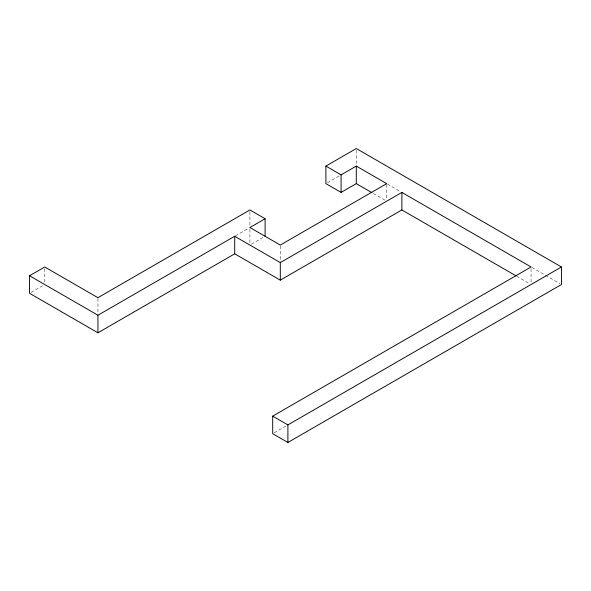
<?xml version="1.0" encoding="UTF-8"?>
<svg xmlns="http://www.w3.org/2000/svg" width="591" height="591" viewBox="0 0 591 591"><rect width="100%" height="100%" fill="white"/><g stroke="black" fill="none" stroke-linecap="round" stroke-linejoin="round"><path stroke-width="0.44" stroke-dasharray="2.96 2.22" d="M31.072 292.427L43.224 285.409M235.587 235.772L249.114 227.963M327.451 182.73L339.921 175.534M251.426 244.172L263.586 237.154M274.298 432.767L286.258 425.867M387.423 184.06L400.196 191.432M531.915 267.479L544.688 274.852M545.486 275.317L559.854 283.614M373.431 193.53L385.901 200.733M516.704 276.248L529.462 283.614M531.058 268.742L531.058 282.779M386.684 184.51L386.684 199.426M356.292 150.291L356.292 165.207M280.304 245.93L280.304 261.717M249.912 211.711L249.912 225.747M249.912 229.256L249.912 244.172M97.936 298.573L97.936 314.368M44.746 268.742L44.746 282.779"/><path stroke-width="0.89" d="M515.906 275.783L401.88 209.953L280.304 280.149L234.708 253.827L97.936 332.792L29.55 293.306L29.55 275.761L44.746 266.984L97.936 297.694L249.912 209.953L265.108 218.729L265.108 236.274M371.872 192.629L356.292 183.631L341.088 192.407L325.892 183.631L325.892 166.086L356.292 148.533L561.45 266.984L561.45 284.53L287.898 442.467L272.702 433.691L272.702 416.145L531.058 266.984L401.88 192.407L280.304 262.596L234.708 236.274L97.936 315.239L29.55 275.761M265.108 218.729L249.912 227.498L280.304 245.051L386.684 183.631L356.292 166.086L341.088 174.855L325.892 166.086M272.702 416.145L287.898 424.914L561.45 266.984M401.88 192.407L401.88 209.953M356.292 166.086L356.292 183.631M341.088 174.855L341.088 192.407M287.898 424.914L287.898 442.467M280.304 262.596L280.304 280.149M234.708 236.274L234.708 253.827M97.936 315.239L97.936 332.792"/></g></svg>
